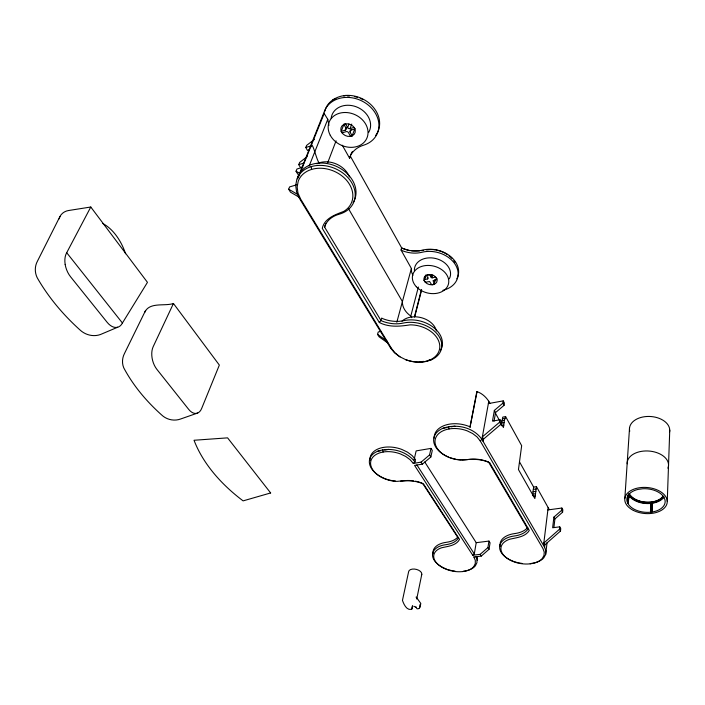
<?xml version="1.0" encoding="UTF-8"?>
<svg xmlns="http://www.w3.org/2000/svg" width="705" height="705" viewBox="0 0 705 705"><rect width="100%" height="100%" fill="white"/><g stroke="black" fill="none" stroke-linecap="round" stroke-linejoin="round"><path stroke-width="1.06" d="M477.338 560.255L477.338 556.8M650.653 505.511L650.539 512.2L650.768 503.009L650.653 505.511L652.231 505.3L652.53 503.194L652.125 511.997L652.231 505.3M651.35 512.13L651.57 502.938L653.808 502.542A18.409 11.386 4.4 0 0 663.528 496.743L664.947 499.73A19.202 11.773 4.6 0 1 653.685 511.724L648.926 512.341A19.202 11.773 4.6 0 1 628.578 504.586L627.106 501.59A19.202 11.773 4.6 0 1 638.025 489.411L642.854 488.741A19.202 11.773 4.6 0 1 663.555 496.681M667.265 501.352L669.75 430.173M627.988 494.936L627.494 502.603L628.525 496.25L629.01 497.245L627.988 503.599L628.19 500.312M628.331 498.127L628.684 493.756L629.724 495.685A18.409 11.386 4.4 0 0 649.243 503.141L651.57 502.938M628.878 494.258L627.688 503.114M629.01 497.245L629.168 494.751L628.543 494.839L629.133 495.826A19.079 11.8 4.4 0 0 649.349 503.546L650.953 503.405M624.85 498.285L629.539 427.803M530.195 563.824L530.874 563.498A23.388 13.668 9.2 0 0 543.819 557.761L545.644 554.527L545.899 550.949L544.568 547.265L481.912 439.356C473.584 427.309 456.391 423.432 442.969 428.27A25.371 16.435 11.4 0 0 448.459 457.016M500.858 422.903L503.449 427.547L504.419 420.347L505.626 416.611L521.665 445.675L518.457 469.548L534.857 498.576L536.452 486.653L533.641 487.067L519.47 461.801M501.361 424.815L502.727 417.113L505.626 416.611M532.504 495.597L533.641 487.067M544.568 547.265L544.859 544.842L560.493 531.041L560.757 528.662L559.744 526.846L552.641 527.754L553.892 517.135L561.594 510.358L561.859 508.041L547.873 509.935M553.91 527.437L554.905 518.951L562.599 512.183L562.854 509.856L561.859 508.041M560.493 531.041L559.479 529.235L559.744 526.846M545.644 554.527L547.071 542.656M543.52 545.476L548.164 507.635M414.099 459.792L416.144 450.892L431.002 448.389L432.28 450.433L430.861 456.981L422.401 464.146L414.584 465.415L472.747 555.24L480.167 554.341L487.922 547.565L488.97 541.079L476.21 542.683L424.754 461.96M473.857 556.976L481.277 556.078L489.023 549.31L490.063 542.824L488.97 541.079M483.154 441.497L483.595 439.048L500.85 424.331L501.255 421.934L500.048 419.775L492.487 421.096L494.355 410.416L502.85 403.198L503.238 400.872L488.362 403.586M494.073 421.114L495.553 412.566L504.031 405.357L504.419 403.031L503.238 400.872M500.85 424.331L499.642 422.172L500.048 419.775M472.747 555.24L474.298 553.892L476.21 542.683M477.109 391.522L470.006 427.142L476.818 391.575C481.753 393.134 485.939 396.941 488.785 401.277L481.912 439.356L480.211 440.907L542.965 548.596L544.234 552.094L543.996 555.434L542.304 558.466A21.881 12.769 9.2 0 1 508.913 559.479A21.881 12.769 9.2 0 1 509.715 539.228C516.509 537.598 525.26 537.06 529.296 530.442L489.711 462.815L487.402 461.572A24.772 15.58 10.6 0 0 468.367 459.484A25.371 16.435 11.4 0 1 462.136 459.889M310.755 147.133C312.183 137.916 316.924 163.04 319.656 163.155M353.126 202.591A30.615 23.829 22.8 0 0 336.831 166.583A30.615 23.829 22.8 0 0 297.766 177.008L297.431 178.858L324.379 111.443A28.676 23.573 24.4 0 1 369.041 105.715A28.676 23.573 24.4 0 1 363.489 145.23A27.751 22.331 20.3 0 0 349.883 156.995L349.601 158.246L342.295 145.212M324.855 111.231C326.917 101.758 336.637 96.074 345.82 95.422A28.614 23.565 24.4 0 1 374.47 108.685A28.614 23.565 24.4 0 1 375.571 135.545M419.969 607.569L420.806 603.454L416.135 596.994A6.83 3.728 12.7 0 1 416.717 599.021L421.793 574.346M419.308 608.459L420.145 604.344M411.808 608.838L412.443 605.762M411.896 609.208L412.54 606.133M405.516 359.594C413.941 362.652 423.467 363.181 431.812 359.603A27.442 19.387 14 0 0 437.69 334.549A27.442 19.387 14 0 0 403.225 323.066A28.244 20.533 15.8 0 1 382.357 321.189L380.964 320.484L324.644 227.195L324.908 225.926A29.636 22.481 19.5 0 1 339.149 214.223A30.685 23.829 22.7 0 0 344.269 174.144A30.685 23.829 22.7 0 0 296.814 179.343L295.695 185.521L296.585 191.998L299.405 198.334L390.42 347.776L394.21 352.491L399.365 356.519L405.798 359.726A25.68 18.118 14 0 0 439.7 348.164A25.68 18.118 14 0 0 410.046 324.855C399.841 326.486 388.79 327.464 379.308 322.485L322.264 228.341C324.441 218.33 335.298 214.646 343.732 211.412A28.72 22.278 22.7 0 0 339.687 174.276A28.72 22.278 22.7 0 0 298.206 181.264L297.149 187.036L297.977 193.1L300.665 199.127L391.592 348.578L395.205 353.073L400.026 356.845M325.772 223.555L324.644 227.195M473.83 556.915L475.285 560.29L475.293 563.515L473.883 566.432A21.159 12.144 11.4 0 1 442.106 567.34A21.159 12.144 11.4 0 1 441.48 547.811C447.763 546.26 456.109 545.811 459.545 539.395L423.635 484.141C415.351 480.087 405.877 480.484 396.941 481.383A22.789 14.259 13.9 0 1 370.645 462.066A22.789 14.259 13.9 0 1 400.458 453.941L405.727 456.47L410.099 459.695L413.324 463.458L421.105 462.11L429.574 454.937L431.002 448.389M413.262 463.397L414.972 461.96L415.518 459.563L412.143 455.606L407.481 452.152L401.859 449.446A24.305 15.263 13.9 0 0 370.019 460.488M425.379 275.77L424.163 280.511L424.842 281.736L425.935 282.167L429.574 281.507L431.389 284.335L432.473 284.767L433.98 284.406L434.527 282.22M434.791 281.136L435.223 279.4M433.98 284.406L435.337 279.814M424.163 280.511L424.569 279.718L428.005 278.687L426.631 275.734L427.045 274.932L429.662 275.003L431.909 277.929L432.879 275.047M431.002 277.435L431.716 274.58M427.53 279.004L428.014 277.109M424.569 279.718L425.785 274.976M414.425 316.889L421.37 289.896M414.725 316.818L421.661 289.834M411.755 317.691L410.803 316.051L418.373 287.005M396.809 322.255L411.385 268.473L401.048 250.028L401.656 247.896L350.35 156.175L349.601 158.246M388.499 343.52L379.052 336.779L377.563 334.355L378.232 332.002L381.079 331.368M59.185 218.867C60.066 214.329 64.19 211.156 68.623 210.513L90.778 207.014L147.46 282.352L122.423 323.005A16.664 10.319 73 0 1 115.638 327.464A16.991 10.522 73 0 1 107.151 322.317L70.597 276.818A17.695 11.13 70.3 0 1 65.151 264.384M343.978 124.133L341.211 131.412L342.048 132.91L346.058 131.65A1.859 1.516 24 0 1 348.49 132.646L350.552 136.382L352.165 135.889L354.844 128.583M352.165 135.889L350.103 132.143L351.116 129.412M341.211 131.412L345.23 130.152A1.868 1.525 24.5 0 0 346.005 128.143L343.925 124.371L345.538 123.86L347.618 127.64A1.868 1.533 24.2 0 0 350.059 128.636L351.76 124.089M347.618 127.64L348.984 124.001M345.23 130.152L346.261 127.42M327.666 162.829L336.074 140.833M309.116 166.072L327.772 119.312L324.027 113.276M298.162 177.766L324.335 113.179M299.475 197.418L290.486 192.165L288.671 189.196L289.605 186.913L296.682 184.816M299.722 175.228L297.81 174.179L296.038 171.227L296.937 169.024L302.938 167.2M302.48 166.988L300.489 167.587L298.735 164.644L299.625 162.467L307.204 156.598M309.425 149.83L307.468 150.438L305.758 147.504L306.622 145.406L314.368 139.423M144.728 312.368C149.442 301.678 164.714 306.534 173.448 303.494L219.343 365.084L201.639 408.512A15.545 9.033 77.7 0 1 195.946 413.447A15.845 9.209 77.7 0 1 188.658 409.341L156.898 369.376A16.374 9.764 75.8 0 1 152.086 358.017A16.056 9.579 75.8 0 1 153.179 346.693L173.448 303.494M145.609 310.411L124.582 353.293C122.203 357.717 121.762 363.181 123.754 367.834C133.263 385.714 146.508 401.374 161.542 414.866C166.512 419.695 174.117 421.431 180.647 418.99L197.682 413.033M60.004 216.409L37.48 261.106C34.316 266.816 34.668 274.051 38.22 279.497C49.341 298.409 63.706 315.241 79.965 329.931C85.323 335.016 93.439 337.078 100.454 334.514L117.682 327.235M65.16 264.393A17.361 10.928 70.3 0 1 66.702 252.725L90.778 207.014M379.308 322.485L380.964 320.484L381.652 318.078L383.044 318.775A28.182 20.533 15.8 0 0 403.868 320.634A27.389 19.387 14 0 1 433.804 327.631A27.389 19.387 14 0 1 440.572 349.98M559.479 529.235L543.819 543.044L544.859 544.842M499.642 422.172L482.352 436.906L483.595 439.048M462.7 571.579L463.476 571.244A22.604 12.998 11.4 0 0 475.434 565.736L476.941 562.616L476.941 559.171L475.796 556.509M332.892 99.678L335.871 98.691M343.837 96.083L345.82 95.422M350.059 128.636L354.113 127.367L354.932 128.874L350.887 130.143A1.859 1.525 23.8 0 0 350.103 132.143M305.758 147.504L311.636 145.679M298.735 164.644L303.714 163.128M395.479 481.074A24.349 15.254 13.9 0 1 371.288 468.208A24.349 15.254 13.9 0 1 377.483 451.306C390.447 446.741 406.582 450.865 414.972 461.96M432.165 277.893L435.144 277.18L436.924 278.854L436.501 279.647L433.037 280.678L434.403 283.621M419.219 362.194L423.423 361.33M428.666 360.246L431.812 359.603M652.53 503.194L654.081 502.921A19.079 11.8 4.4 0 0 664.154 496.919M442.969 428.27L446.988 427.565M450.997 426.86L455.007 426.155M502.445 418.814L504.965 418.373M501.889 420.788L504.419 420.347M501.502 423.07L504.04 422.639M501.29 425.679L503.828 425.238M377.483 451.306L380.559 450.786M384.648 450.081L388.746 449.385M533.332 489.376L536.144 488.962M533.068 491.782L535.888 491.376M532.751 494.099L535.58 493.703M533.324 496.205L535.21 495.941M419.581 250.848L411.667 250.83M421.467 250.592L423.361 250.345M426.472 249.923L429.574 249.508A24.058 18.171 13.8 0 1 434.826 249.826M411.218 609.402C406.441 610.354 403.709 604.018 402.458 600.369L408.636 571.658A6.715 3.772 12.6 0 1 416.673 569.464A6.715 3.772 12.6 0 1 421.405 575.262M418.788 608.635L417.025 608.812L415.862 607.014L416.188 607.349L413.773 606.265M424.868 361.542L425.873 361.533M409.64 250.672L401.374 247.993M489.711 462.815C481.022 458.488 471.046 459.087 461.678 460.039A23.75 15.36 11.4 0 1 435.17 439.682A23.75 15.36 11.4 0 1 467.248 430.878L472.65 433.531L477.056 436.933L480.211 440.907M470.305 427.098L468.578 426.243A25.327 16.444 11.4 0 0 434.174 438.175M401.656 247.896L402.96 248.574A26.464 20.515 15.9 0 0 422.595 250.108A25.759 19.44 13.8 0 1 450.742 256.629A25.759 19.44 13.8 0 1 456.814 278.827M401.048 250.028L402.352 250.707A26.517 20.524 15.9 0 0 422.022 252.258A25.812 19.44 13.8 0 1 455.923 265.591A25.812 19.44 13.8 0 1 442.846 290.328M296.038 171.227L299.872 173.315M288.671 189.196L298.541 194.941M390.42 347.776L391.592 348.578M377.563 334.355L387.01 341.079M410.803 316.051C406.08 312.808 402.132 307.547 402.414 301.59L348.481 208.654M66.711 252.725L122.423 323.005M416.867 464.895L474.298 553.892M421.105 462.11L422.401 464.146M480.167 554.341L481.277 556.078M429.574 454.937L430.861 456.981M487.922 547.565L489.023 549.31M488.627 462.172L527.842 529.094L527.446 529.843A23.908 14.373 9.7 0 1 514.35 535.994A23.388 13.668 9.2 0 0 499.616 546.957A23.388 13.668 9.2 0 0 513.372 561.312M494.355 410.416L495.553 412.566M553.892 517.135L554.905 518.951M488.785 401.277L489.975 403.419M495.157 412.698L499.307 420.118M536.452 486.653L549.169 509.433M502.85 403.198L504.031 405.357M561.594 510.358L562.599 512.183M328.944 125.393L327.772 119.312M412.892 275.391L411.57 271.98L411.385 268.473M448.627 426.64L449.032 428.957M382.744 449.808L383.123 452.037M311.143 166.653L311.619 169.429M102.815 223.538A41.56 25.398 70.9 0 1 125.56 253.765M455.06 571.147A22.604 12.998 11.4 0 1 452.187 570.671M451.244 570.468A22.604 12.998 11.4 0 1 447.516 569.411M446.618 569.102A22.604 12.998 11.4 0 1 432.517 555.223A22.604 12.998 11.4 0 1 445.824 544.683A23.115 13.651 12.1 0 0 457.889 538.796L458.215 538.074L422.709 483.489L421.511 482.916A23.776 14.505 13 0 0 415.465 481.198M457.739 537.166A23.071 13.659 12 0 1 446.274 542.321A22.569 13.016 11.4 0 0 433.082 553.866M400.502 481.154A24.349 15.254 13.9 0 0 403.375 480.845A23.776 14.505 13 0 1 413.403 480.854M316.845 163.789A21.547 16.885 22.9 0 1 349.424 176.955M331.138 118.343A20.357 16.726 24.3 0 1 356.272 106.808A20.357 16.726 24.3 0 1 368.592 132.514M350.632 154.915A27.689 22.322 20.4 0 1 352.474 151.452M347.574 96.003A26.728 22.022 24.5 0 1 349.53 96.012M354.456 96.611A26.728 22.022 24.5 0 1 357.4 97.361M360.264 98.392A26.728 22.022 24.5 0 1 363.022 99.678M435.875 249.993A24.058 18.171 13.8 0 1 447.525 254.655M449.156 255.844A24.058 18.171 13.8 0 1 452.055 258.488M453.844 260.674A24.058 18.171 13.8 0 1 454.84 262.207M414.399 270.614A18.321 13.792 13.8 0 1 435.514 258.471A18.321 13.792 13.8 0 1 449.314 278.792M402.009 321.145A19.291 13.765 14 0 1 421.872 317.832A19.291 13.765 14 0 1 436.421 330.989M629.741 431.248A20.172 13.219 3.3 0 1 649.093 416.443A20.172 13.219 3.3 0 1 669.618 431.909M627.194 463.811A20.709 13.148 4 0 1 650.01 451.138A20.709 13.148 4 0 1 667.908 468.199M663.008 496.153A17.828 11.024 4.4 0 1 645.771 502.312A17.828 11.024 4.4 0 1 629.45 493.747M663.141 496.884A19.053 11.8 4.4 0 1 630.385 495.862M522.061 563.418A23.388 13.668 9.2 0 1 519.083 562.934M518.113 562.722A23.388 13.668 9.2 0 1 514.28 561.638M500.136 546.49A23.344 13.677 9.2 0 1 500.057 543.784M500.224 542.912A23.344 13.677 9.2 0 1 514.694 533.579A23.864 14.391 9.7 0 0 527.781 527.419M461.079 459.854A25.371 16.435 11.4 0 1 456.761 459.378M455.694 459.184A25.371 16.435 11.4 0 1 449.446 457.404M270.641 492.954L243.11 500.876A166.821 105.627 15.7 0 1 194.034 440.264L227.583 437.858L270.641 492.954M341.599 132.108A7.455 6.089 24.1 0 0 354.139 134.338A7.455 6.089 24.1 0 0 348.446 123.913A7.455 6.089 24.1 0 0 341.599 132.108M330.266 135.29A20.515 16.753 24.1 0 0 364.723 141.626A20.515 16.753 24.1 0 0 349.301 112.879A20.515 16.753 24.1 0 0 330.266 135.29M425.379 282.317A6.706 5.014 13.9 0 0 436.712 282.141A6.706 5.014 13.9 0 0 429.504 274.536A6.706 5.014 13.9 0 0 425.379 282.317M416.32 286.732A18.445 13.792 13.9 0 0 447.516 286.424A18.445 13.792 13.9 0 0 427.873 265.424A18.445 13.792 13.9 0 0 416.32 286.732M633.337 510.376A21.291 13.051 4.6 0 0 667.124 503.062A21.291 13.051 4.6 0 0 637.584 488.08A21.291 13.051 4.6 0 0 633.337 510.376"/></g></svg>
